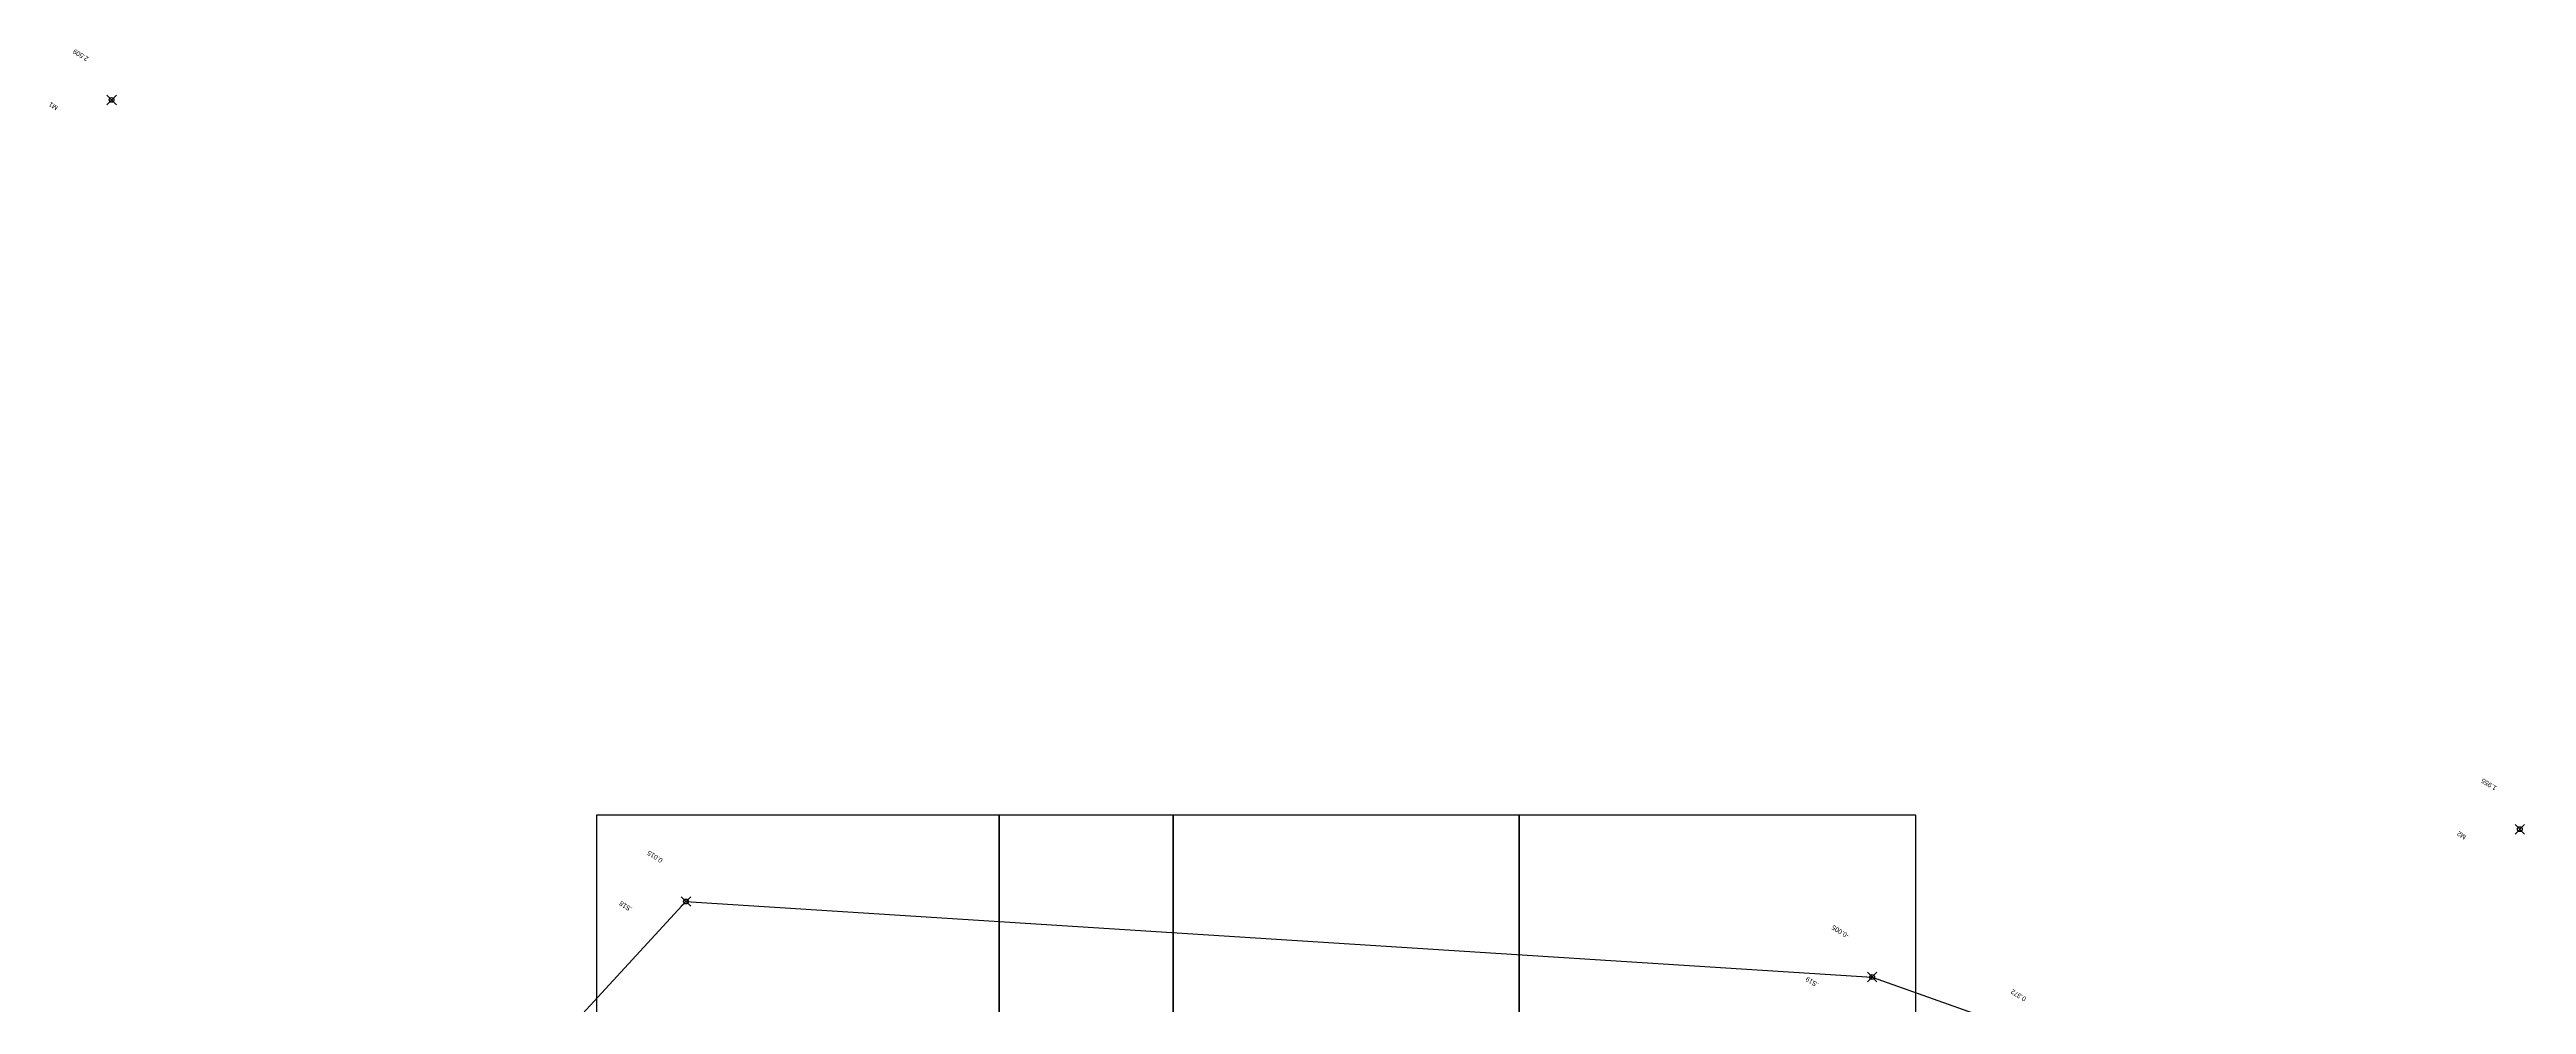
# Model space of a CAD drawing. Header units: millimetres. Extents: x 154 to 13041, y -4302 to 9572.
# Drawn here: x 154 to 13041, y 4606 to 9572 of the extents above; entities that cross this region are included whole.
import ezdxf

# ---------------------------------------------------------------- set-up
doc = ezdxf.new("R2010")
doc.units = ezdxf.units.MM
doc.header["$PDMODE"] = 35
doc.header["$PDSIZE"] = 25
for name, color, linetype in [('Номер', 7, 'Continuous'), ('Отметка', 7, 'Continuous'), ('Пикет', 7, 'Continuous'), ('Стандарт', 252, 'Continuous')]:
    doc.layers.add(name, color=color, linetype=linetype)

msp = doc.modelspace()

# ---------------------------------------------------------------- linework, layer by layer
at = {"color": 1, "elevation": 4000}
msp.add_lwpolyline([(11113.453, -90), (7474.152, -86.72), (2479.547, -90), (2208.342, 3515.251), (2410.122, 3996.29), (3465.071, 5141.752), (9637.135, 4748.712), (10559.128, 4420.77), (12257.649, 3784.788), (12182.678, 3607.645), (11714.776, 2126.062), (11666.537, 1936.986), (11374.245, 474.451), (11113.453, -90)], dxfattribs=at)
at = {"layer": 'Пикет', "color": 7}
for p in [(477.016, 9310.302, 2263), (13006.889, 5517.626, 1709), (3465.071, 5141.752, -231), (9637.135, 4748.712, -251)]:
    msp.add_point(p, dxfattribs=at)
at = {"layer": 'Стандарт'}
for points in [[(3000, 90), (5095, 90), (5095, 5590), (3000, 5590)], [(5095, 90), (6000, 90), (6000, 5590), (5095, 5590)], [(6000, 90), (7800, 90), (7800, 5590), (6000, 5590)], [(7800, 90), (9865, 90), (9865, 5590), (7800, 5590)]]:
    msp.add_lwpolyline(points, close=True, dxfattribs=at)

# ---------------------------------------------------------------- texts
at = {"layer": 'Номер', "color": 7}
for s, p in [('M1              ', (200.73, 9276.196, 2263)), ('M2              ', (12730.603, 5483.52, 1709)), ('.S18            ', (3188.785, 5107.646, -231)), ('.S19            ', (9360.849, 4714.606, -251))]:
    msp.add_text(s, height=25, rotation=148.0881729, dxfattribs=at).set_placement(p)
at = {"layer": 'Отметка', "color": 5}
for s, p in [('2.509', (359.314, 9530.855, 2263)), ('1.955', (12889.187, 5738.179, 1709)), ('0.015', (3347.369, 5362.304, -231)), ('-0.005', (9519.433, 4969.265, -251)), ('0.372', (10441.426, 4641.323, 126))]:
    msp.add_text(s, height=25, rotation=148.0881729, dxfattribs=at).set_placement(p)

doc.saveas('drawing.dxf')
